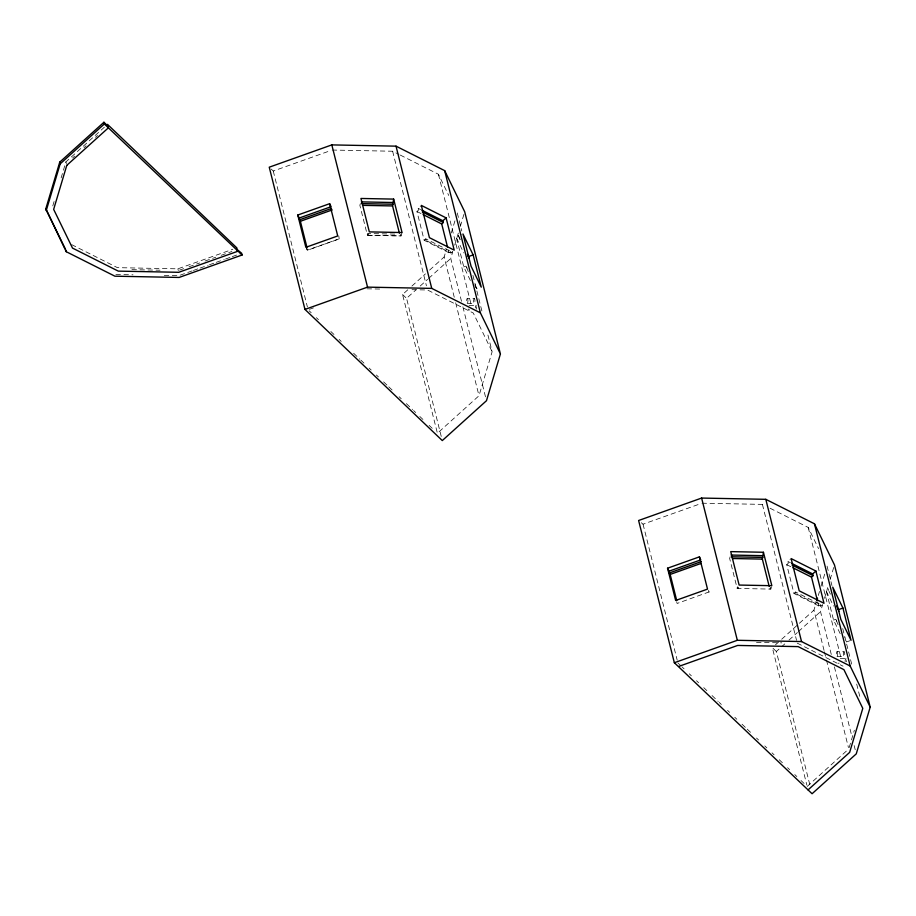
<?xml version="1.0" encoding="UTF-8"?>
<svg xmlns="http://www.w3.org/2000/svg" width="916" height="916" viewBox="0 0 916 916"><rect width="100%" height="100%" fill="white"/><g stroke="black" fill="none" stroke-linecap="round" stroke-linejoin="round"><path stroke-width="0.69" stroke-dasharray="4.58 3.44" d="M52.785 205.905L54.765 199.241M61.132 177.899L65.906 161.892L104.378 127.187M360.366 203.592L359.862 205.299L367.385 235.263L400.086 235.904M367.385 235.263L367.889 233.557L394.91 234.084M402.044 232.538L401.025 235.939L368.335 235.298L369.011 233.03M454.256 297.219L444.145 256.984L446.539 248.98M451.302 232.973L455.286 219.634M461.504 301.295L450.752 258.484L452.733 251.808M454.725 245.133L458.321 233.111M460.301 226.435L463.897 214.413M407.757 289.822L402.559 294.505L437.413 433.268L478.999 395.735L492.132 351.721L487.243 332.302M730.155 556.756L729.651 558.462L737.174 588.427L770.814 589.102L771.49 586.824M737.174 588.427L737.678 586.721L738.113 588.461L738.788 586.194M769.875 589.068L770.379 587.362L770.814 589.102M824.045 650.383L813.935 610.148L816.316 602.144M818.309 595.469L819.499 591.473M821.091 586.137L824.675 574.137M831.281 654.459L820.53 611.648L822.522 604.972M824.514 598.297L827.709 587.603M830.091 579.599L834.476 564.897M849.189 747.571L854.353 730.235M72.582 157.999L74.665 156.121M84.02 147.682L86.093 145.804M95.459 137.366L97.531 135.488M424.177 240.29L425.791 238.836L450.558 251.293L448.943 252.747L424.177 240.29L416.952 211.493L418.555 210.05L418.12 208.31L420.524 206.134M452.596 251.579L450.993 253.034L426.226 240.576L427.829 239.122M411.914 286.067L425.425 273.873M429.593 270.117L444.145 256.984M441.249 436.428L406.567 298.341L416.036 289.8M420.238 286.01L427.612 279.369M428.654 278.418L450.752 258.484M793.966 593.453L795.569 591.999L820.347 604.457L818.732 605.911L793.966 593.453L786.73 564.657L788.344 563.214L787.909 561.474L790.313 559.298M822.385 604.743L820.782 606.197L796.004 593.74L797.618 592.286M775.463 644.853L780.661 640.17M781.703 639.231L798.34 624.22M799.382 623.281L813.935 610.148M809.813 784.714L776.356 651.505L780.558 647.715M781.611 646.765L784.772 643.914M788.974 640.124L797.389 632.532M798.443 631.582L820.53 611.648M807.191 786.432L848.788 748.899M271.25 169.105L273.254 171.029L330.836 150.522M71.643 244.618L117.431 267.655L177.876 268.835L232.779 249.278M179.651 270.094L183.669 268.663M189.028 266.751L199.734 262.938M205.092 261.026L215.81 257.213M221.168 255.312L231.874 251.499M192.074 270.93L178.666 275.705L161.548 275.373M193.413 270.46L198.772 268.548M200.112 268.067L208.161 265.205M209.501 264.724L214.859 262.823M216.199 262.342L224.237 259.48M225.588 258.999L230.946 257.087M232.286 256.617L240.324 253.755M339.481 238.71L307.616 250.057L306.883 248.568L307.318 250.297L339.195 238.95L338.794 235.962M460.027 239.774L458.401 235.584L461.813 234.37M470.389 280.468L463.782 266.922L456.557 238.126L458.836 237.313M309.448 309.31L313.467 307.879M463.782 266.922L466.061 266.109L468.465 271.033M474.9 285.082L476.698 288.78L480.11 287.567M641.269 522.715L643.043 524.192L700.625 503.685M709.27 591.873L677.107 603.461L676.672 601.72M840.178 633.632L833.571 620.086L826.347 591.289L828.614 590.477L830.423 594.175M833.571 620.086L835.85 619.273L837.052 621.735M849.899 640.731L846.487 641.944L844.85 637.742M332.176 150.041L392.62 151.232L398.987 154.426M131.927 269.659L160.037 270.209M115.885 274.479L133.015 274.811M367.03 288.803L379.682 289.044M412.017 289.685L427.474 289.983L473.274 313.02L492.132 351.721M467.32 298.456A2.427 0.664 -88.9 0 1 467.813 302.12A2.427 0.664 -88.9 0 1 466.668 302.074A2.427 0.664 -88.9 0 1 467.32 298.456L474.328 298.593A2.427 0.664 -88.9 0 1 474.82 302.257A2.427 0.664 -88.9 0 1 473.675 302.211A2.427 0.664 -88.9 0 1 474.328 298.593M467.217 303.31L474.225 303.448M469.061 305.394L476.068 305.532M701.965 503.205L762.41 504.384L764.952 505.666M756.502 642.345L781.806 642.849M837.098 651.62A2.427 0.664 -88.9 0 1 837.602 655.284A2.427 0.664 -88.9 0 1 836.445 655.238A2.427 0.664 -88.9 0 1 837.098 651.62L844.105 651.757A2.427 0.664 -88.9 0 1 844.609 655.421A2.427 0.664 -88.9 0 1 843.453 655.375A2.427 0.664 -88.9 0 1 844.105 651.757M837.006 656.474L844.014 656.612M840.247 658.581L845.857 658.696M400.258 155.067L438.421 174.258L448.76 195.486M418.12 208.31L420.593 209.558M416.952 211.493L421.898 213.989M770.047 508.231L808.198 527.421L818.549 548.65M787.909 561.474L790.382 562.722M786.73 564.657L791.687 567.153M797.263 643.147L843.052 666.184M402.559 294.505L406.567 298.341M776.356 651.505L772.337 647.669L806.847 785.046M309.15 310.764L311.211 312.745M316.386 317.68L318.459 319.661M330.871 331.512L333.974 334.477M339.138 339.412L341.21 341.393M353.622 353.244L359.828 359.175M360.87 360.16L363.973 363.125M369.137 368.072L371.209 370.041M376.384 374.976L378.445 376.957M383.621 381.892L387.754 385.842M388.796 386.838L393.96 391.773M399.136 396.72L401.208 398.689M406.372 403.624L412.578 409.555M413.62 410.54L415.681 412.521M419.826 416.471L422.929 419.436M429.135 425.368L432.238 428.322M677.897 662.944L681 665.909M682.031 666.894L684.103 668.875M689.279 673.81L691.34 675.79M696.515 680.725L698.587 682.706M703.751 687.641L706.866 690.607M712.03 695.542L718.236 701.473M719.278 702.457L721.339 704.438M727.544 710.358L729.617 712.339M734.792 717.274L736.853 719.255M742.029 724.19L746.162 728.14M747.204 729.136L751.338 733.086M756.513 738.021L758.574 740.002M764.78 745.922L766.852 747.903M772.028 752.837L774.089 754.818M779.264 759.753L782.367 762.719M787.542 767.654L789.615 769.635M794.779 774.57L796.851 776.55M800.985 780.501L804.088 783.466M826.347 591.289L833.537 606.071M838.083 624.701L835.85 619.273M458.401 235.584L460.198 239.282M456.557 238.126L463.759 252.908M475.06 284.578L476.698 288.78M468.305 271.537L466.061 266.109M306.345 248.305L307.318 250.297M827.056 566.134L831.946 585.553M842.743 628.571L852.155 666.035M856.689 684.08L860.17 697.946M828.178 588.748L828.614 590.477M808.198 527.421L841.312 659.245M820.347 604.457L820.782 606.197M834.407 666.882L851.754 735.926M854.181 745.59L855.223 749.735M817.702 601.801L818.732 605.911M824.389 651.768L826.129 658.707M826.484 660.092L848.434 747.513M795.569 591.999L796.004 593.74M762.41 504.384L796.565 640.376M708.537 590.373L708.973 592.114M643.043 524.192L677.199 660.173M457.279 212.97L461.801 231.004M472.954 275.407L482.366 312.871M438.421 174.258L471.522 306.081M450.558 251.293L450.993 253.034M462.889 306.814L486.121 399.33M448.256 249.999L448.943 252.747M455.653 302.772L478.999 395.735M425.791 238.836L426.226 240.576M392.62 151.232L426.432 285.826M400.59 234.198L401.025 235.939M367.889 233.557L368.335 235.298M273.254 171.029L307.41 307.009M177.876 268.835L178.311 270.564M65.906 161.892L66.341 163.632M845.147 661.73A2.427 0.664 -88.9 0 1 845.434 659.177A2.427 0.664 -88.9 0 1 846.178 659.028M846.464 660.516A2.427 0.664 -88.9 0 1 846.43 661.776M839.09 663.104A2.427 0.664 -88.9 0 1 838.415 663.081M469.45 309.562A2.427 0.664 -88.9 0 1 468.408 309.013M475.347 307.936A2.427 0.664 -88.9 0 1 476.389 305.864M476.618 306.768A2.427 0.664 -88.9 0 1 476.572 309.196"/><path stroke-width="1.37" d="M237.233 249.587L241.664 253.274L242.099 255.003L179.101 277.445L114.901 276.185L66.261 251.717L45.8 208.871L59.746 162.121L103.92 122.263L107.939 126.099M46.235 210.611L60.181 163.861L59.746 162.121M399.399 233.179L392.563 205.94L393.651 199.104L360.95 198.463L369.343 231.897L402.044 232.538L393.651 199.104M500.411 353.965L486.476 400.716L442.291 440.573L304.971 309.413L269.247 167.193L331.821 144.9L396.021 146.159L444.661 170.628L464.687 211.733L500.411 353.965L480.385 312.848L444.661 170.628M769.188 586.343L762.352 559.104L763.429 552.268L730.728 551.627L739.132 585.061L771.833 585.69L763.429 552.268M816.717 600.804L817.519 598.137M870.2 707.129L856.254 753.879L812.08 793.737L674.336 662.726L638.612 520.506L701.61 498.064L765.81 499.323L814.45 523.792L834.476 564.897L870.2 707.129L850.174 666.012L814.45 523.792M60.181 163.861L104.355 124.004L103.92 122.263M447.569 247.263L441.718 223.951L443.321 222.508L442.886 220.767L446.103 217.871L421.337 205.413L429.432 237.668L454.21 250.137L446.103 217.871M817.358 600.427L811.507 577.114L813.11 575.672L812.675 573.931L815.893 571.034L791.115 558.577L799.221 590.831L823.988 603.289L815.893 571.034M808.061 789.901L849.659 752.368L862.78 708.354L843.922 669.653L798.134 646.616L737.689 645.437L678.767 666.413M297.757 215.042L329.634 203.696L331.088 206.684L299.223 218.031L297.757 215.042L305.864 247.309L337.729 235.962L329.634 203.696M299.223 218.031L299.658 219.771L331.523 208.424M299.658 219.771L300.379 221.271L332.256 209.913M304.971 309.413L367.545 287.132L431.745 288.391L480.385 312.848M473.148 254.9L462.946 233.958L471.053 266.224L481.255 287.155L473.148 254.9L468.591 256.526L467.4 254.053M699.412 556.859L707.518 589.114L675.653 600.472L667.546 568.206L699.412 556.859L700.385 558.852M667.546 568.206L669.001 571.195L700.877 559.848M669.001 571.195L669.436 572.935L701.312 561.588M669.436 572.935L670.168 574.424L700.706 563.558M674.336 662.726L737.334 640.295L801.534 641.555L850.174 666.012M836.583 605.991L838.38 609.678L842.938 608.064L851.044 640.318L840.842 619.388L832.736 587.122L842.938 608.064M361.351 201.886L392.632 202.505M361.786 203.627L393.067 204.234M362.702 205.356L392.563 205.94M731.14 555.05L762.421 555.668M731.575 556.791L762.856 557.397M732.491 558.52L762.352 559.104M421.829 210.176L442.886 220.767M422.265 211.917L443.321 222.508M423.135 214.607L441.718 223.951M791.619 563.34L812.675 573.931M792.054 565.08L813.11 575.672M792.924 567.771L811.507 577.114M242.099 255.003L104.355 124.004M467.836 255.793L469.038 258.255M45.8 208.871L65.208 248.705M838.38 609.678L838.816 611.419M765.81 499.323L801.534 641.555M701.61 498.064L737.334 640.295M670.168 574.424L676.706 600.484M396.021 146.159L431.745 288.391M331.821 144.9L367.545 287.132M300.379 221.271L306.929 247.32M65.826 249.988L66.261 251.717M66.776 165.361L53.655 209.375L72.513 248.087L118.301 271.125L178.746 272.304L237.668 251.316L236.797 247.847L107.504 124.37L108.374 127.839L66.776 165.361"/></g></svg>
